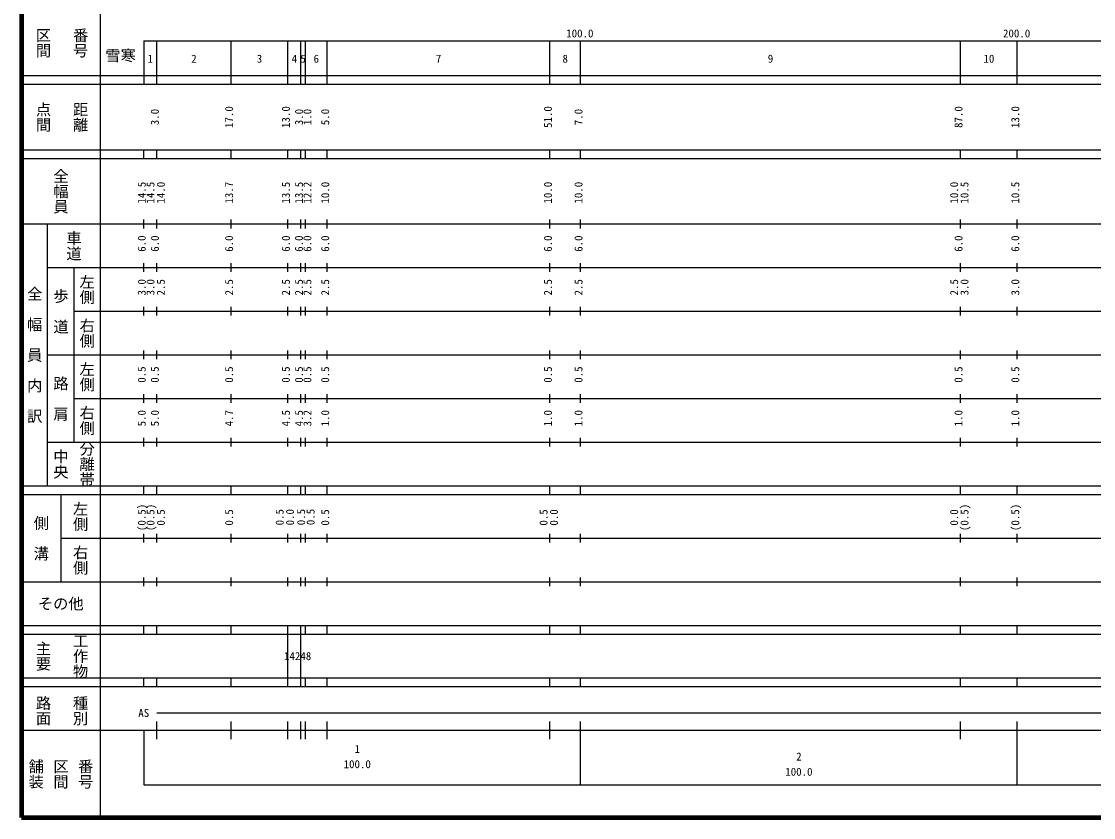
# Model space of a CAD drawing. Units: millimetres on the paper, enlarged 1000 times. Extents: x 40000 to 680000, y 20000 to 380000.
# Drawn here: x 40000 to 285461, y 20000 to 202409 of the extents above; entities that cross this region are included whole.
import ezdxf
from ezdxf.enums import TextEntityAlignment as Align

# ---------------------------------------------------------------- set-up
doc = ezdxf.new("R2010")
doc.units = ezdxf.units.MM
doc.header["$LTSCALE"] = 1000
doc.layers.add('M-TTL', color=2, linetype='Continuous', lineweight=140)
doc.layers.add('M-TTL-BAND', color=7, linetype='Continuous', lineweight=25)
doc.styles.add('@ＭＳ ゴシック', font='')
doc.styles.add('ＭＳ ゴシック', font='')
doc.styles.get('@ＭＳ ゴシック').set_extended_font_data('@MS Gothic')
doc.styles.get('ＭＳ ゴシック').set_extended_font_data('MS Gothic')

msp = doc.modelspace()

# ---------------------------------------------------------------- linework, layer by layer
at = {"layer": 'M-TTL'}
for p, q in [((40000, 380000), (40000, 20000)), ((40000, 20000), (680000, 20000))]:
    msp.add_line(p, q, dxfattribs=at)
at = {"layer": 'M-TTL-BAND'}
for p, q in [((58000, 370000), (58000, 20000)), ((68000, 198000), (579000, 198000)), ((68000, 198000), (68000, 188000)), ((71000, 188000), (71000, 198000)), ((88000, 188000), (88000, 198000)), ((101000, 188000), (101000, 198000)), ((104000, 188000), (104000, 198000)), ((105000, 188000), (105000, 198000)), ((110000, 188000), (110000, 198000)), ((161000, 188000), (161000, 198000)), ((168000, 188000), (168000, 198000)), ((255000, 188000), (255000, 198000)), ((268000, 188000), (268000, 198000)), ((40000, 190000), (579000, 190000)), ((40000, 188000), (579000, 188000)), ((40000, 173000), (579000, 173000)), ((68000, 171000), (68000, 173000)), ((71000, 171000), (71000, 173000)), ((88000, 171000), (88000, 173000)), ((101000, 171000), (101000, 173000)), ((104000, 171000), (104000, 173000)), ((105000, 171000), (105000, 173000)), ((110000, 171000), (110000, 173000)), ((161000, 171000), (161000, 173000)), ((168000, 171000), (168000, 173000)), ((255000, 171000), (255000, 173000)), ((268000, 171000), (268000, 173000)), ((40000, 171000), (579000, 171000)), ((40000, 156000), (579000, 156000)), ((46000, 96000), (46000, 156000)), ((68000, 155000), (68000, 157000)), ((71000, 155000), (71000, 157000)), ((88000, 155000), (88000, 157000)), ((101000, 155000), (101000, 157000)), ((104000, 155000), (104000, 157000)), ((105000, 155000), (105000, 157000)), ((110000, 155000), (110000, 157000)), ((161000, 155000), (161000, 157000)), ((168000, 155000), (168000, 157000)), ((255000, 155000), (255000, 157000)), ((268000, 155000), (268000, 157000)), ((46000, 146000), (579000, 146000)), ((52000, 146000), (52000, 106000)), ((68000, 145000), (68000, 147000)), ((71000, 145000), (71000, 147000)), ((88000, 145000), (88000, 147000)), ((101000, 145000), (101000, 147000)), ((104000, 145000), (104000, 147000)), ((105000, 145000), (105000, 147000)), ((110000, 145000), (110000, 147000)), ((161000, 145000), (161000, 147000)), ((168000, 145000), (168000, 147000)), ((255000, 145000), (255000, 147000)), ((268000, 145000), (268000, 147000)), ((52000, 136000), (579000, 136000)), ((68000, 135000), (68000, 137000)), ((71000, 135000), (71000, 137000)), ((88000, 135000), (88000, 137000)), ((101000, 135000), (101000, 137000)), ((104000, 135000), (104000, 137000)), ((105000, 135000), (105000, 137000)), ((110000, 135000), (110000, 137000)), ((161000, 135000), (161000, 137000)), ((168000, 135000), (168000, 137000)), ((255000, 135000), (255000, 137000)), ((268000, 135000), (268000, 137000)), ((46000, 126000), (579000, 126000)), ((68000, 125000), (68000, 127000)), ((71000, 125000), (71000, 127000)), ((88000, 125000), (88000, 127000)), ((101000, 125000), (101000, 127000)), ((104000, 125000), (104000, 127000)), ((105000, 125000), (105000, 127000)), ((110000, 125000), (110000, 127000)), ((161000, 125000), (161000, 127000)), ((168000, 125000), (168000, 127000)), ((255000, 125000), (255000, 127000)), ((268000, 125000), (268000, 127000)), ((52000, 116000), (579000, 116000)), ((68000, 115000), (68000, 117000)), ((71000, 115000), (71000, 117000)), ((88000, 115000), (88000, 117000)), ((101000, 115000), (101000, 117000)), ((104000, 115000), (104000, 117000)), ((105000, 115000), (105000, 117000)), ((110000, 115000), (110000, 117000)), ((161000, 115000), (161000, 117000)), ((168000, 115000), (168000, 117000)), ((255000, 115000), (255000, 117000)), ((268000, 115000), (268000, 117000)), ((46000, 106000), (579000, 106000)), ((68000, 105000), (68000, 107000)), ((71000, 105000), (71000, 107000)), ((88000, 105000), (88000, 107000)), ((101000, 105000), (101000, 107000)), ((104000, 105000), (104000, 107000)), ((105000, 105000), (105000, 107000)), ((110000, 105000), (110000, 107000)), ((161000, 105000), (161000, 107000)), ((168000, 105000), (168000, 107000)), ((255000, 105000), (255000, 107000)), ((268000, 105000), (268000, 107000)), ((40000, 96000), (579000, 96000)), ((68000, 94000), (68000, 96000)), ((71000, 94000), (71000, 96000)), ((88000, 94000), (88000, 96000)), ((101000, 94000), (101000, 96000)), ((104000, 94000), (104000, 96000)), ((105000, 94000), (105000, 96000)), ((110000, 94000), (110000, 96000)), ((161000, 94000), (161000, 96000)), ((168000, 94000), (168000, 96000)), ((255000, 94000), (255000, 96000)), ((268000, 94000), (268000, 96000)), ((40000, 94000), (579000, 94000)), ((49000, 94000), (49000, 74000)), ((49000, 84000), (579000, 84000)), ((68000, 83000), (68000, 85000)), ((71000, 83000), (71000, 85000)), ((88000, 83000), (88000, 85000)), ((101000, 83000), (101000, 85000)), ((104000, 83000), (104000, 85000)), ((105000, 83000), (105000, 85000)), ((110000, 83000), (110000, 85000)), ((161000, 83000), (161000, 85000)), ((168000, 83000), (168000, 85000)), ((255000, 83000), (255000, 85000)), ((268000, 83000), (268000, 85000)), ((40000, 74000), (579000, 74000)), ((68000, 73000), (68000, 75000)), ((71000, 73000), (71000, 75000)), ((88000, 73000), (88000, 75000)), ((101000, 73000), (101000, 75000)), ((104000, 73000), (104000, 75000)), ((105000, 73000), (105000, 75000)), ((110000, 73000), (110000, 75000)), ((161000, 73000), (161000, 75000)), ((168000, 73000), (168000, 75000)), ((255000, 73000), (255000, 75000)), ((268000, 73000), (268000, 75000)), ((40000, 64000), (579000, 64000)), ((68000, 62000), (68000, 64000)), ((71000, 62000), (71000, 64000)), ((88000, 62000), (88000, 64000)), ((101000, 62000), (101000, 64000)), ((104000, 62000), (104000, 64000)), ((105000, 62000), (105000, 64000)), ((110000, 62000), (110000, 64000)), ((161000, 62000), (161000, 64000)), ((168000, 62000), (168000, 64000)), ((255000, 62000), (255000, 64000)), ((268000, 62000), (268000, 64000)), ((40000, 62000), (579000, 62000)), ((101000, 52000), (101000, 62000)), ((104000, 52000), (104000, 62000)), ((40000, 52000), (579000, 52000)), ((68000, 50000), (68000, 52000)), ((71000, 50000), (71000, 52000)), ((88000, 50000), (88000, 52000)), ((101000, 50000), (101000, 52000)), ((104000, 50000), (104000, 52000)), ((105000, 50000), (105000, 52000)), ((110000, 50000), (110000, 52000)), ((161000, 50000), (161000, 52000)), ((168000, 50000), (168000, 52000)), ((255000, 50000), (255000, 52000)), ((268000, 50000), (268000, 52000)), ((40000, 50000), (579000, 50000)), ((71000, 44000), (565000, 44000)), ((71000, 38000), (71000, 42000)), ((88000, 38000), (88000, 42000)), ((101000, 37966), (101000, 42000)), ((104000, 37966), (104000, 42000)), ((105000, 38000), (105000, 42000)), ((110000, 38000), (110000, 42000)), ((161000, 38000), (161000, 42000)), ((168000, 27500), (168000, 42000)), ((255000, 38000), (255000, 42000)), ((268000, 27500), (268000, 42000)), ((40000, 40000), (579000, 40000)), ((68000, 40000), (68000, 27500)), ((68000, 27500), (579000, 27500))]:
    msp.add_line(p, q, dxfattribs=at)

# ---------------------------------------------------------------- texts
at = {"layer": 'M-TTL-BAND', "style": '@ＭＳ ゴシック'}
for s, p in [('区間', (45000, 197500)), ('番号', (53500, 197500)), ('点間', (45000, 180500)), ('距離', (53500, 180500)), ('全幅員', (49000, 163500)), ('車道', (52000, 151000)), ('左側', (55000, 141000)), ('全\u3000幅\u3000員\u3000内\u3000訳', (43000, 126000)), ('歩\u3000道', (49000, 136000)), ('右側', (55000, 131000)), ('左側', (55000, 121000)), ('路\u3000肩', (49000, 116000)), ('右側', (55000, 111000)), ('分離帯', (55000, 101000)), ('中央', (49000, 101000)), ('左側', (53500, 89000)), ('側\u3000溝', (44500, 84000)), ('右側', (53500, 79000)), ('工作物', (53500, 57000)), ('主要', (45000, 57000)), ('路面', (45000, 44500)), ('種別', (53500, 44500)), ('舗装', (43333, 30000)), ('区間', (49000, 30000)), ('番号', (54667, 30000))]:
    msp.add_text(s, height=2566, rotation=270, dxfattribs=at).set_placement(p, align=Align.MIDDLE_CENTER)
at = {"layer": 'M-TTL-BAND', "style": 'ＭＳ ゴシック'}
for s, p in [('100.0', (167844, 198195)), ('200.0', (267844, 198195)), ('1', (69500, 192405)), ('2', (79500, 192405)), ('3', (94500, 192405)), ('4', (102500, 192405)), ('5', (104500, 192405)), ('6', (107500, 192405)), ('7', (135500, 192405)), ('8', (164500, 192405)), ('9', (211500, 192405)), ('10', (261500, 192405)), ('AS', (68000, 42500)), ('1', (116878, 34255)), ('2', (218000, 32523)), ('100.0', (116878, 30765)), ('100.0', (218000, 29033))]:
    msp.add_text(s, height=1833, dxfattribs=at).set_placement(p, align=Align.BOTTOM_CENTER)
for s, p in [('雪寒', (62703, 194611)), ('その他', (49000, 69000))]:
    msp.add_text(s, height=2566, dxfattribs=at).set_placement(p, align=Align.MIDDLE_CENTER)
for s, p in [('3.0', (72000, 180500)), ('17.0', (89000, 180500)), ('13.0', (102000, 180500)), ('3.0', (105000, 180500)), ('1.0', (106928, 180500)), ('5.0', (111000, 180500)), ('51.0', (162000, 180500)), ('7.0', (169000, 180500)), ('87.0', (256000, 180500)), ('13.0', (269000, 180500)), ('14.5', (69000, 163174)), ('14.5', (71000, 163174)), ('14.0', (73370, 163174)), ('13.7', (89000, 163174)), ('13.5', (102000, 163174)), ('13.5', (105000, 163174)), ('12.2', (106928, 163174)), ('10.0', (111000, 163174)), ('10.0', (162000, 163174)), ('10.0', (169000, 163174)), ('10.0', (255000, 163174)), ('10.5', (257370, 163174)), ('10.5', (269000, 163174)), ('6.0', (69000, 151500)), ('6.0', (72000, 151500)), ('6.0', (89000, 151500)), ('6.0', (102000, 151500)), ('6.0', (105000, 151500)), ('6.0', (106928, 151500)), ('6.0', (111000, 151500)), ('6.0', (162000, 151500)), ('6.0', (169000, 151500)), ('6.0', (256000, 151500)), ('6.0', (269000, 151500)), ('3.0', (69000, 141500)), ('3.0', (71000, 141500)), ('2.5', (73370, 141500)), ('2.5', (89000, 141500)), ('2.5', (102000, 141500)), ('2.5', (105000, 141500)), ('2.5', (106928, 141500)), ('2.5', (111000, 141500)), ('2.5', (162000, 141500)), ('2.5', (169000, 141500)), ('2.5', (255000, 141500)), ('3.0', (257370, 141500)), ('3.0', (269000, 141500)), ('0.5', (69000, 121500)), ('0.5', (72000, 121500)), ('0.5', (89000, 121500)), ('0.5', (102000, 121500)), ('0.5', (105000, 121500)), ('0.5', (106928, 121500)), ('0.5', (111000, 121500)), ('0.5', (162000, 121500)), ('0.5', (169000, 121500)), ('0.5', (256000, 121500)), ('0.5', (269000, 121500)), ('5.0', (69000, 111500)), ('5.0', (72000, 111500)), ('4.7', (89000, 111500)), ('4.5', (102000, 111500)), ('4.5', (105000, 111500)), ('3.2', (106928, 111500)), ('1.0', (111000, 111500)), ('1.0', (162000, 111500)), ('1.0', (169000, 111500)), ('1.0', (256000, 111500)), ('1.0', (269000, 111500)), ('(0.5)', (69000, 88764)), ('(0.5)', (71000, 88764)), ('(0.5)', (257370, 88764)), ('(0.5)', (269000, 88764)), ('0.5', (73370, 88764)), ('0.5', (89000, 88764)), ('0.5', (100574, 88819)), ('0.0', (102944, 88819)), ('0.5', (105488, 88849)), ('0.5', (107663, 88871)), ('0.5', (111000, 88764)), ('0.5', (161000, 88764)), ('0.0', (163370, 88764)), ('0.0', (255000, 88764))]:
    msp.add_text(s, height=1833, rotation=90, dxfattribs=at).set_placement(p, align=Align.BOTTOM_CENTER)
msp.add_text('14248', height=1833, dxfattribs=at).set_placement((100121, 55527), align=Align.BOTTOM_LEFT)

doc.saveas('drawing.dxf')
